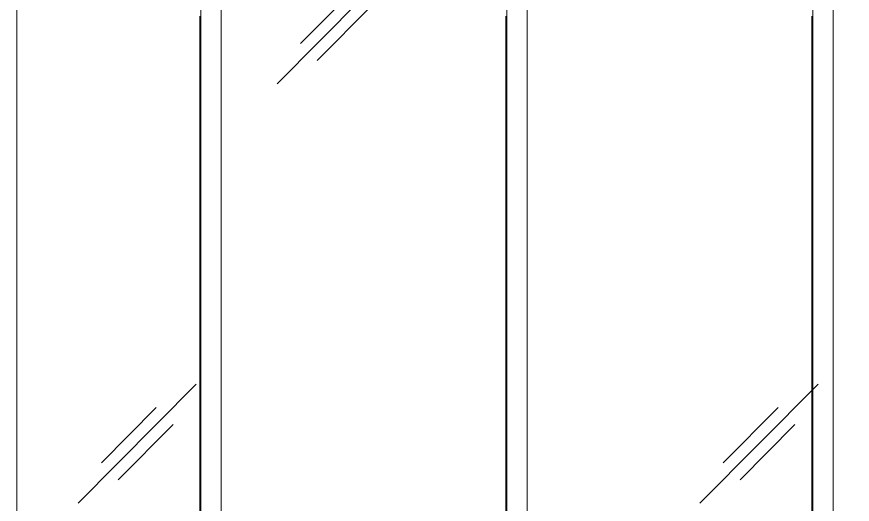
# Model space of a CAD drawing. Header units: millimetres. Extents: x -2100 to 124761, y -10432 to 93550.
# Drawn here: x 22203 to 24914, y 583 to 2165 of the extents above; entities that cross this region are included whole.
import ezdxf

# ---------------------------------------------------------------- set-up
doc = ezdxf.new("R2010")
doc.units = ezdxf.units.MM
for name, color, linetype, lineweight in [('A-GLAZ-CWMG', 55, 'Continuous', 5), ('KINH', 152, 'Continuous', 5), ('NET-THAY', 2, 'Continuous', 9)]:
    doc.layers.add(name, color=color, linetype=linetype, lineweight=lineweight)

# ---------------------------------------------------------------- blocks, each defined once
blk = doc.blocks.new('Rectangular Mullion - Rectangular Mullion-V26-MẶT ĐỨNG TRỤC A-Q')
at = {"layer": 'A-GLAZ-CWMG'}
for p, q in [((30743.4, 2200), (30743.4, 0)), ((30809.6, 2200), (30809.6, 0)), ((30739.5, 2166.7), (30739.5, 0))]:
    blk.add_line(p, q, dxfattribs=at)

msp = doc.modelspace()

# ---------------------------------------------------------------- hatches: boundary and pattern name
at = {"layer": 'KINH'}
h = msp.add_hatch(dxfattribs=at)
h.set_pattern_fill('FP_11', color=256, angle=180, style=0, pattern_type=2)
h.set_pattern_definition([(225.204, (37422.6, 14448.4), (-0.002, -2032), [252.7, -2610.8]), (225.204, (37477.4, 14393.3), (-0.002, -2032), [252.7, -2610.8]), (225.204, (37552.7, 14524.3), (-0.002, -2032), [544.27, -2319.24]), (225.204, (38794.5, 13087), (-0.002, -2032), [252.7, -2610.8]), (225.204, (38849.3, 13031.8), (-0.002, -2032), [252.7, -2610.8]), (225.204, (38924.7, 13162.9), (-0.002, -2032), [544.27, -2319.24])])
h.paths.add_polyline_path([(22202.5, 4850), (22202.5, 0), (32826.6, 0), (32826.6, 4850)])

# ---------------------------------------------------------------- linework, layer by layer
at = {"layer": 'NET-THAY'}
msp.add_line((22202.5, -1000), (22202.5, 4850), dxfattribs=at)

# ---------------------------------------------------------------- block references
at = {"layer": 'A-GLAZ-CWMG'}
for p in [(-7943.2, 0), (-6950.3, 0), (-5957.4, 0)]:
    msp.add_blockref('Rectangular Mullion - Rectangular Mullion-V26-MẶT ĐỨNG TRỤC A-Q', p, dxfattribs=at)

doc.saveas('drawing.dxf')
